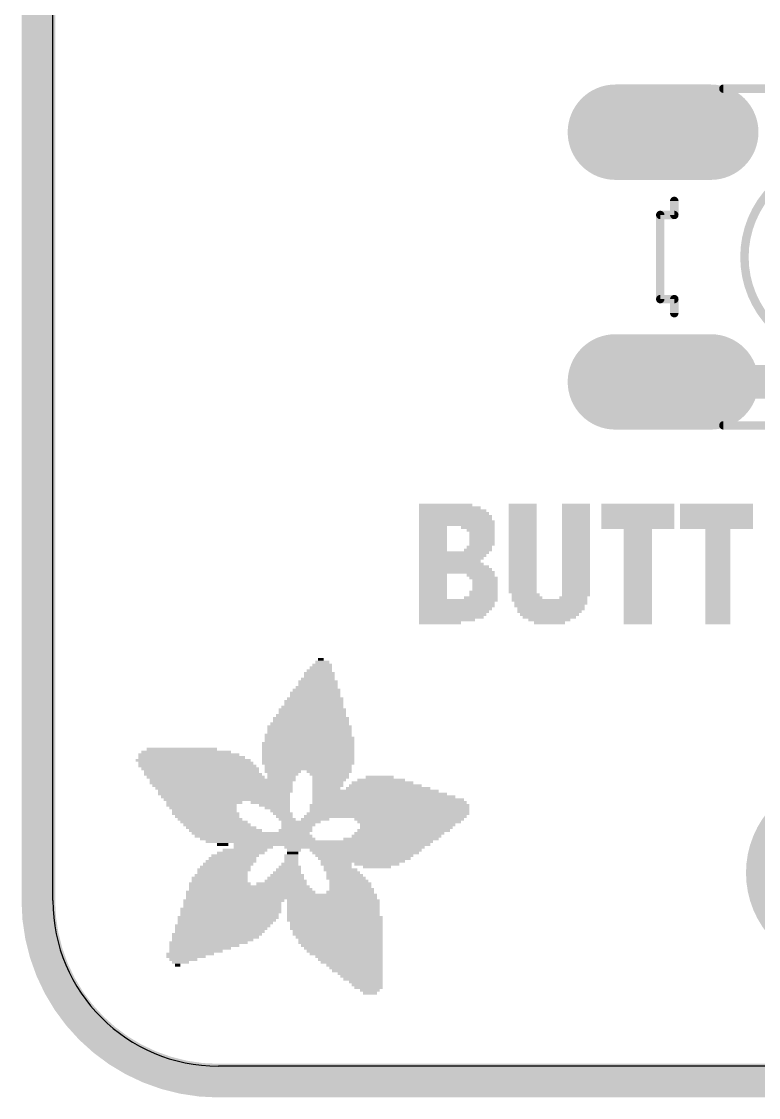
# Model space of a CAD drawing. Extents: x -0.6 to 29.2, y -0.6 to 45.6.
# Drawn here: x -0.57 to 12.78, y -0.57 to 18.91 of the extents above; entities that cross this region are included whole.
import ezdxf

# ---------------------------------------------------------------- set-up
doc = ezdxf.new("R2010")
doc.units = 0
for name, color, linetype in [('1', 12, 'CONTINUOUS'), ('17', 110, 'CONTINUOUS'), ('20', 53, 'CONTINUOUS'), ('21', 253, 'CONTINUOUS'), ('30', 253, 'CONTINUOUS')]:
    doc.layers.add(name, color=color, linetype=linetype)

# ---------------------------------------------------------------- blocks, each defined once
blk = doc.blocks.new('RECT')
blk.add_solid([(-0.5, -0.5), (0.5, -0.5), (-0.5, 0.5), (0.5, 0.5)])
blk = doc.blocks.new('LONGP100')
at = {"const_width": 1}
blk.add_lwpolyline([(-0.5, 0), (0.5, 0)], dxfattribs=at)
at = {"const_width": 0.5}
for points in [[(-0.5, 0.25, 1), (-0.5, -0.25)], [(0.5, -0.25, 1), (0.5, 0.25)]]:
    blk.add_lwpolyline(points, format="xyb", dxfattribs=at)

msp = doc.modelspace()

# ---------------------------------------------------------------- linework, layer by layer
at = {"layer": '1', "const_width": 0.6096}
for points in [[(-0.262, 3), (-0.262, 42)], [(11.0488, 12.3894), (17.5512, 12.3894)], [(25.5, -0.262), (3, -0.262)]]:
    msp.add_lwpolyline(points, dxfattribs=at)
at = {"layer": '1'}
for points, const_width in [([(11.0488, 12.5418, 1), (11.0488, 12.237)], 0.3048), ([(-0.262, 3, 0.4142), (3, -0.262)], 0.6096), ([(-0.1096, 3, 1), (-0.4144, 3)], 0.3048), ([(-0.4144, 3, 1), (-0.1096, 3)], 0.3048), ([(3, -0.1096, 1), (3, -0.4144)], 0.3048), ([(3, -0.4144, 1), (3, -0.1096)], 0.3048)]:
    msp.add_lwpolyline(points, format="xyb", dxfattribs=dict(at, const_width=const_width))
at = {"layer": '17', "const_width": 0.5}
msp.add_lwpolyline([(14.3, 2, 1), (14.3, 5, 1), (14.3, 2)], format="xyb", dxfattribs=at)
at = {"layer": '20'}
for p, q in [((0, 3), (0, 42)), ((25.6, 0), (3, 0))]:
    msp.add_line(p, q, dxfattribs=at)
msp.add_arc((3, 3), 3, 180, 270, dxfattribs=at)
at = {"layer": '21', "const_width": 0.1524}
for points in [[(13.157, 17.698), (12.141, 17.698)], [(11.252, 15.412), (11.252, 15.666)], [(10.998, 15.412), (11.252, 15.412)], [(10.998, 15.412), (10.998, 13.888)], [(11.252, 13.888), (10.998, 13.888)], [(11.252, 13.888), (11.252, 13.634)], [(12.141, 11.602), (13.03, 11.602)]]:
    msp.add_lwpolyline(points, dxfattribs=at)
at = {"layer": '21'}
for points, const_width in [([(12.141, 17.7361, 1), (12.141, 17.6599)], 0.0762), ([(14.3, 12.872, 1), (14.3, 16.428, 1), (14.3, 12.872)], 0.1524), ([(11.2901, 15.666, 1), (11.2139, 15.666)], 0.0762), ([(10.998, 15.4501, 1), (10.998, 15.3739)], 0.0762), ([(11.0361, 15.412, 1), (10.9599, 15.412)], 0.0762), ([(11.2139, 15.412, 1), (11.2901, 15.412)], 0.0762), ([(11.252, 15.3739, 1), (11.252, 15.4501)], 0.0762), ([(10.998, 13.9261, 1), (10.998, 13.8499)], 0.0762), ([(10.9599, 13.888, 1), (11.0361, 13.888)], 0.0762), ([(11.2901, 13.888, 1), (11.2139, 13.888)], 0.0762), ([(11.252, 13.8499, 1), (11.252, 13.9261)], 0.0762), ([(11.2139, 13.634, 1), (11.2901, 13.634)], 0.0762), ([(12.141, 11.6401, 1), (12.141, 11.5639)], 0.0762)]:
    msp.add_lwpolyline(points, format="xyb", dxfattribs=dict(at, const_width=const_width))
at = {"layer": '30', "const_width": 0.5}
msp.add_lwpolyline([(14.3, 2, 1), (14.3, 5, 1), (14.3, 2)], format="xyb", dxfattribs=at)

# ---------------------------------------------------------------- block references
at = {"layer": '17', "xscale": 1.6256, "yscale": 1.6256, "rotation": 180}
for p in [(11.0488, 16.9106), (11.0488, 16.9106), (11.0488, 12.3894), (11.0488, 12.3894)]:
    msp.add_blockref('LONGP100', p, dxfattribs=at)
at = {"layer": '21', "yscale": 0.0508}
for p, xscale in [((7.112, 10.16), 0.9652), ((7.1882, 10.1092), 1.1176), ((8.509, 10.16), 0.508), ((8.509, 10.1092), 0.508), ((9.4742, 10.16), 0.508), ((9.4742, 10.1092), 0.508), ((10.5918, 10.16), 1.3208), ((10.5918, 10.1092), 1.3208), ((12.0142, 10.16), 1.3208), ((12.0142, 10.1092), 1.3208), ((7.239, 10.0584), 1.2192), ((7.2644, 10.0076), 1.27), ((7.2898, 9.9568), 1.3208), ((8.509, 10.0584), 0.508), ((8.509, 10.0076), 0.508), ((8.509, 9.9568), 0.508), ((9.4742, 10.0584), 0.508), ((9.4742, 10.0076), 0.508), ((9.4742, 9.9568), 0.508), ((10.5918, 10.0584), 1.3208), ((10.5918, 10.0076), 1.3208), ((10.5918, 9.9568), 1.3208), ((12.0142, 10.0584), 1.3208), ((12.0142, 10.0076), 1.3208), ((12.0142, 9.9568), 1.3208), ((7.2898, 9.906), 1.3208), ((7.3152, 9.8552), 1.3716), ((7.3152, 9.8044), 1.3716), ((6.8834, 9.7536), 0.508), ((7.6962, 9.7536), 0.6096), ((8.509, 9.906), 0.508), ((8.509, 9.8552), 0.508), ((8.509, 9.8044), 0.508), ((8.509, 9.7536), 0.508), ((9.4742, 9.906), 0.508), ((9.4742, 9.8552), 0.508), ((9.4742, 9.8044), 0.508), ((9.4742, 9.7536), 0.508), ((10.5918, 9.906), 1.3208), ((10.5918, 9.8552), 1.3208), ((10.5918, 9.8044), 1.3208), ((10.5918, 9.7536), 1.3208), ((12.0142, 9.906), 1.3208), ((12.0142, 9.8552), 1.3208), ((12.0142, 9.8044), 1.3208), ((12.0142, 9.7536), 1.3208), ((6.8834, 9.7028), 0.508), ((6.8834, 9.652), 0.508), ((6.8834, 9.6012), 0.508), ((6.8834, 9.5504), 0.508), ((7.747, 9.7028), 0.508), ((7.7724, 9.652), 0.4572), ((7.7724, 9.6012), 0.4572), ((7.7724, 9.5504), 0.4572), ((8.509, 9.7028), 0.508), ((8.509, 9.652), 0.508), ((8.509, 9.6012), 0.508), ((8.509, 9.5504), 0.508), ((9.4742, 9.7028), 0.508), ((9.4742, 9.652), 0.508), ((9.4742, 9.6012), 0.508), ((9.4742, 9.5504), 0.508), ((10.5918, 9.7028), 0.508), ((10.5918, 9.652), 0.508), ((10.5918, 9.6012), 0.508), ((10.5918, 9.5504), 0.508), ((12.0396, 9.7028), 0.4572), ((12.0396, 9.652), 0.4572), ((12.0396, 9.6012), 0.4572), ((12.0396, 9.5504), 0.4572), ((6.8834, 9.4996), 0.508), ((6.8834, 9.4488), 0.508), ((6.8834, 9.398), 0.508), ((6.8834, 9.3472), 0.508), ((7.6962, 9.3472), 0.508), ((7.7216, 9.398), 0.4572), ((7.7724, 9.4996), 0.4572), ((7.7724, 9.4488), 0.4572), ((8.509, 9.4996), 0.508), ((8.509, 9.4488), 0.508), ((8.509, 9.398), 0.508), ((8.509, 9.3472), 0.508), ((9.4742, 9.4996), 0.508), ((9.4742, 9.4488), 0.508), ((9.4742, 9.398), 0.508), ((9.4742, 9.3472), 0.508), ((10.5918, 9.4996), 0.508), ((10.5918, 9.4488), 0.508), ((10.5918, 9.398), 0.508), ((10.5918, 9.3472), 0.508), ((12.0396, 9.4996), 0.4572), ((12.0396, 9.4488), 0.4572), ((12.0396, 9.398), 0.4572), ((12.0396, 9.3472), 0.4572), ((7.2644, 9.2964), 1.27), ((7.239, 9.2456), 1.2192), ((7.2136, 9.1948), 1.1684), ((7.1882, 9.144), 1.1176), ((8.509, 9.2964), 0.508), ((8.509, 9.2456), 0.508), ((8.509, 9.1948), 0.508), ((8.509, 9.144), 0.508), ((9.4742, 9.2964), 0.508), ((9.4742, 9.2456), 0.508), ((9.4742, 9.1948), 0.508), ((9.4742, 9.144), 0.508), ((10.5918, 9.2964), 0.508), ((10.5918, 9.2456), 0.508), ((10.5918, 9.1948), 0.508), ((10.5918, 9.144), 0.508), ((12.0396, 9.2964), 0.4572), ((12.0396, 9.2456), 0.4572), ((12.0396, 9.1948), 0.4572), ((12.0396, 9.144), 0.4572), ((7.2136, 9.0932), 1.1684), ((7.2644, 9.0424), 1.27), ((7.2898, 8.9916), 1.3208), ((7.3152, 8.9408), 1.3716), ((8.509, 9.0932), 0.508), ((8.509, 9.0424), 0.508), ((8.509, 8.9916), 0.508), ((8.509, 8.9408), 0.508), ((9.4742, 9.0932), 0.508), ((9.4742, 9.0424), 0.508), ((9.4742, 8.9916), 0.508), ((9.4742, 8.9408), 0.508), ((10.5918, 9.0932), 0.508), ((10.5918, 9.0424), 0.508), ((10.5918, 8.9916), 0.508), ((10.5918, 8.9408), 0.508), ((12.0396, 9.0932), 0.4572), ((12.0396, 9.0424), 0.4572), ((12.0396, 8.9916), 0.4572), ((12.0396, 8.9408), 0.4572), ((6.8834, 8.89), 0.508), ((6.8834, 8.8392), 0.508), ((6.8834, 8.7884), 0.508), ((7.747, 8.89), 0.508), ((7.7978, 8.8392), 0.508), ((7.8232, 8.7884), 0.4572), ((8.509, 8.89), 0.508), ((8.509, 8.8392), 0.508), ((8.509, 8.7884), 0.508), ((9.4742, 8.89), 0.508), ((9.4742, 8.8392), 0.508), ((9.4742, 8.7884), 0.508), ((10.5918, 8.89), 0.508), ((10.5918, 8.8392), 0.508), ((10.5918, 8.7884), 0.508), ((12.0396, 8.89), 0.4572), ((12.0396, 8.8392), 0.4572), ((12.0396, 8.7884), 0.4572), ((6.8834, 8.7376), 0.508), ((6.8834, 8.6868), 0.508), ((6.8834, 8.636), 0.508), ((6.8834, 8.5852), 0.508), ((7.7978, 8.5852), 0.508), ((7.8232, 8.7376), 0.4572), ((7.8232, 8.6868), 0.4572), ((7.8232, 8.636), 0.4572), ((8.509, 8.7376), 0.508), ((8.509, 8.6868), 0.508), ((8.509, 8.636), 0.508), ((8.509, 8.5852), 0.508), ((9.4742, 8.7376), 0.508), ((9.4742, 8.6868), 0.508), ((9.4742, 8.636), 0.508), ((9.4742, 8.5852), 0.508), ((10.5918, 8.7376), 0.508), ((10.5918, 8.6868), 0.508), ((10.5918, 8.636), 0.508), ((10.5918, 8.5852), 0.508), ((12.0396, 8.7376), 0.4572), ((12.0396, 8.6868), 0.4572), ((12.0396, 8.636), 0.4572), ((12.0396, 8.5852), 0.4572), ((6.8834, 8.5344), 0.508), ((6.8834, 8.4836), 0.508), ((7.3406, 8.4328), 1.4224), ((7.3152, 8.382), 1.3716), ((7.747, 8.4836), 0.6096), ((7.7978, 8.5344), 0.508), ((8.5598, 8.5344), 0.508), ((8.5852, 8.4836), 0.5588), ((8.9916, 8.4328), 1.3716), ((9.017, 8.382), 1.3208), ((9.4234, 8.4836), 0.508), ((9.4742, 8.5344), 0.508), ((10.5918, 8.5344), 0.508), ((10.5918, 8.4836), 0.508), ((10.5918, 8.4328), 0.508), ((10.5918, 8.382), 0.508), ((12.0396, 8.5344), 0.4572), ((12.0396, 8.4836), 0.4572), ((12.0396, 8.4328), 0.4572), ((12.0396, 8.382), 0.4572), ((7.3152, 8.3312), 1.3716), ((7.2898, 8.2804), 1.3208), ((7.2644, 8.2296), 1.27), ((7.239, 8.1788), 1.2192), ((8.9916, 8.3312), 1.27), ((9.017, 8.2804), 1.2192), ((8.9916, 8.2296), 1.1684), ((8.9916, 8.1788), 1.0668), ((10.5918, 8.3312), 0.508), ((10.5918, 8.2804), 0.508), ((10.5918, 8.2296), 0.508), ((10.5918, 8.1788), 0.508), ((12.0396, 8.3312), 0.4572), ((12.0396, 8.2804), 0.4572), ((12.0396, 8.2296), 0.4572), ((12.0396, 8.1788), 0.4572), ((7.2136, 8.128), 1.1684), ((7.1374, 8.0772), 1.016), ((7.0104, 8.0264), 0.762), ((8.9916, 8.128), 0.9652), ((8.9916, 8.0772), 0.762), ((8.9916, 8.0264), 0.5588), ((10.5918, 8.128), 0.508), ((10.5918, 8.0772), 0.508), ((10.5918, 8.0264), 0.508), ((12.0396, 8.128), 0.4572), ((12.0396, 8.0772), 0.4572), ((12.0396, 8.0264), 0.4572), ((4.8514, 7.2136), 0.4064), ((4.8768, 7.2644), 0.3556), ((4.8768, 7.3152), 0.254), ((4.8514, 7.366), 0.1016), ((4.8006, 7.0104), 0.6096), ((4.826, 7.112), 0.5588), ((4.826, 7.0612), 0.5588), ((4.826, 7.1628), 0.4572), ((4.7752, 6.8072), 0.8636), ((4.7752, 6.858), 0.762), ((4.8006, 6.9596), 0.7112), ((4.8006, 6.9088), 0.7112), ((4.7244, 6.604), 1.0668), ((4.7498, 6.6548), 1.016), ((4.7498, 6.7564), 0.9144), ((4.7498, 6.7056), 0.9144), ((4.699, 6.4516), 1.2192), ((4.699, 6.5024), 1.1176), ((4.7244, 6.5532), 1.0668), ((4.6736, 6.2992), 1.3716), ((4.6736, 6.2484), 1.3716), ((4.6736, 6.35), 1.27), ((4.699, 6.4008), 1.2192), ((4.6482, 6.1468), 1.524), ((4.6482, 6.096), 1.524), ((4.6482, 6.0452), 1.524), ((4.6482, 6.1976), 1.4224), ((4.6228, 5.842), 1.6764), ((4.6228, 5.9944), 1.5748), ((4.6482, 5.9436), 1.6256), ((4.6482, 5.8928), 1.6256), ((2.4638, 5.6388), 1.8288), ((2.413, 5.6896), 1.6256), ((2.3368, 5.7404), 1.27), ((4.6228, 5.7912), 1.6764), ((4.6228, 5.7404), 1.6764), ((4.6228, 5.6896), 1.6764), ((4.6228, 5.6388), 1.6764), ((2.54, 5.5372), 2.0828), ((2.5146, 5.588), 1.9304), ((2.5908, 5.4864), 2.0828), ((2.6162, 5.4356), 2.1336), ((4.6228, 5.588), 1.6764), ((4.6228, 5.5372), 1.6764), ((4.6228, 5.4864), 1.6764), ((4.6228, 5.4356), 1.5748), ((2.667, 5.3848), 2.1336), ((2.6924, 5.334), 2.0828), ((2.7178, 5.2832), 2.1336), ((4.6228, 5.3848), 1.5748), ((4.1656, 5.334), 0.6604), ((4.1656, 5.2832), 0.5588), ((5.0038, 5.334), 0.8128), ((5.0038, 5.2832), 0.7112), ((2.7686, 5.2324), 2.1336), ((3.0734, 5.1816), 2.6416), ((3.048, 5.1308), 2.5908), ((3.0734, 5.08), 2.54), ((4.1402, 5.2324), 0.508), ((5.0292, 5.2324), 0.6604), ((5.0038, 5.1816), 0.6096), ((4.9784, 5.1308), 0.5588), ((4.9784, 5.08), 0.5588), ((6.0198, 5.08), 1.3208), ((5.969, 5.1308), 1.1176), ((5.9436, 5.1816), 0.8636), ((5.9182, 5.2324), 0.508), ((3.0988, 5.0292), 2.4892), ((3.1242, 4.9784), 2.4384), ((3.0988, 4.9276), 2.3876), ((3.1242, 4.8768), 2.3368), ((4.953, 5.0292), 0.508), ((5.842, 4.9784), 2.286), ((5.9182, 4.9276), 2.4384), ((5.9944, 4.8768), 2.5908), ((6.0706, 5.0292), 1.524), ((3.1496, 4.826), 2.286), ((2.7432, 4.7752), 1.3716), ((2.6924, 4.7244), 1.27), ((2.7178, 4.6736), 1.2192), ((3.937, 4.7752), 0.7112), ((4.0132, 4.7244), 0.5588), ((4.064, 4.6736), 0.4572), ((6.096, 4.7244), 2.8956), ((6.096, 4.6736), 2.8956), ((6.0706, 4.826), 2.7432), ((6.096, 4.7752), 2.794), ((2.7432, 4.6228), 1.1684), ((2.7686, 4.572), 1.2192), ((2.794, 4.5212), 1.1684), ((2.8448, 4.4704), 1.1684), ((4.1148, 4.6228), 0.3556), ((4.1656, 4.572), 0.3556), ((4.191, 4.5212), 0.3048), ((4.2418, 4.4704), 0.3048), ((4.7498, 4.4704), 0.508), ((6.0198, 4.5212), 2.9464), ((6.0706, 4.572), 2.9464), ((6.096, 4.6228), 2.8956), ((6.4516, 4.4704), 1.9812), ((2.921, 4.4196), 1.2192), ((2.9718, 4.3688), 1.2192), ((3.048, 4.318), 1.27), ((3.1242, 4.2672), 1.3208), ((4.3942, 4.2672), 0.6096), ((4.4958, 4.4196), 0.7112), ((4.445, 4.3688), 0.6096), ((4.4196, 4.318), 0.5588), ((6.4516, 4.4196), 1.8796), ((6.35, 4.2672), 1.6764), ((6.4262, 4.3688), 1.7272), ((6.4008, 4.318), 1.6764), ((3.5814, 4.2164), 2.1336), ((3.6322, 4.1656), 2.1336), ((3.7084, 4.1148), 2.0828), ((6.1214, 4.1148), 1.7272), ((6.223, 4.1656), 1.6256), ((6.2738, 4.2164), 1.6256), ((4.826, 4.064), 4.1148), ((3.0734, 4.0132), 0.2032), ((3.4798, 3.9116), 0.8128), ((5.0546, 4.0132), 3.556), ((3.6322, 3.9624), 0.7112), ((5.461, 3.9624), 2.54), ((4.3688, 3.9116), 0.254), ((5.6642, 3.9116), 2.032), ((3.2258, 3.7084), 0.9144), ((3.2512, 3.7592), 0.8636), ((3.302, 3.81), 0.8636), ((3.4036, 3.8608), 0.8636), ((4.318, 3.81), 0.254), ((4.318, 3.7592), 0.254), ((4.318, 3.7084), 0.254), ((4.3434, 3.8608), 0.2032), ((5.6642, 3.8608), 1.9304), ((5.6388, 3.81), 1.778), ((5.6388, 3.7592), 1.6764), ((5.6134, 3.7084), 1.524), ((3.0988, 3.556), 0.9652), ((3.0734, 3.5052), 0.9144), ((3.1242, 3.6068), 0.9144), ((3.175, 3.6576), 0.9144), ((4.2418, 3.5052), 0.508), ((4.2672, 3.556), 0.4572), ((4.2926, 3.6068), 0.4064), ((4.2926, 3.6576), 0.3048), ((5.1308, 3.6576), 0.5588), ((5.1562, 3.6068), 0.508), ((5.207, 3.556), 0.6096), ((5.2578, 3.5052), 0.6096), ((5.8674, 3.6576), 0.8128), ((5.8674, 3.6068), 0.508), ((3.0226, 3.302), 1.1176), ((3.0226, 3.4036), 1.016), ((3.0226, 3.3528), 1.016), ((3.048, 3.4544), 0.9652), ((4.1402, 3.302), 0.9144), ((4.2164, 3.3528), 0.762), ((4.2164, 3.4036), 0.6604), ((4.2418, 3.4544), 0.6096), ((5.2832, 3.4544), 0.6604), ((5.3086, 3.4036), 0.7112), ((5.3594, 3.3528), 0.7112), ((5.3848, 3.302), 0.762), ((3.5814, 3.1496), 2.3368), ((4.1402, 3.0988), 3.4544), ((3.556, 3.2512), 2.1844), ((3.5814, 3.2004), 2.2352), ((5.3848, 3.1496), 0.8636), ((5.3848, 3.2512), 0.762), ((5.4102, 3.2004), 0.8128), ((3.2766, 2.9972), 1.8288), ((3.2512, 2.9464), 1.778), ((4.1402, 3.048), 3.4544), ((5.08, 2.9972), 1.6764), ((5.08, 2.9464), 1.6764), ((3.2258, 2.8448), 1.8288), ((3.2258, 2.794), 1.8288), ((3.2004, 2.7432), 1.778), ((3.2512, 2.8956), 1.778), ((5.08, 2.8956), 1.6764), ((5.08, 2.8448), 1.6764), ((5.08, 2.794), 1.6764), ((5.08, 2.7432), 1.6764), ((3.0734, 2.54), 1.7272), ((3.175, 2.6924), 1.8288), ((3.1496, 2.6416), 1.778), ((3.1242, 2.5908), 1.7272), ((5.1054, 2.6924), 1.7272), ((5.1054, 2.6416), 1.7272), ((5.1308, 2.5908), 1.6764), ((5.1308, 2.54), 1.6764), ((2.9718, 2.3876), 1.6256), ((2.9464, 2.3368), 1.5748), ((3.048, 2.4892), 1.6764), ((3.0226, 2.4384), 1.6256), ((5.1308, 2.4892), 1.6764), ((5.1562, 2.4384), 1.6256), ((5.1562, 2.3876), 1.6256), ((5.1816, 2.3368), 1.5748), ((2.8194, 2.2352), 1.4224), ((2.7432, 2.1844), 1.27), ((2.667, 2.1336), 1.1176), ((2.8956, 2.286), 1.4732), ((5.207, 2.286), 1.524), ((5.207, 2.2352), 1.524), ((5.2324, 2.1844), 1.4732), ((5.2578, 2.1336), 1.4224), ((2.4892, 2.032), 0.8636), ((2.413, 1.9812), 0.7112), ((2.5908, 2.0828), 0.9652), ((2.3622, 1.9304), 0.508), ((5.2832, 2.0828), 1.3716), ((5.3086, 2.032), 1.3208), ((5.3594, 1.9812), 1.2192), ((5.3848, 1.9304), 1.1684), ((2.3114, 1.8796), 0.3048), ((2.2606, 1.8288), 0.1016), ((5.4102, 1.8796), 1.1176), ((5.461, 1.8288), 1.016), ((5.4864, 1.778), 0.9652), ((5.5118, 1.7272), 0.9144), ((5.5626, 1.6764), 0.8128), ((5.588, 1.6256), 0.762), ((5.6134, 1.5748), 0.7112), ((5.6642, 1.524), 0.6096), ((5.6896, 1.4732), 0.5588), ((5.715, 1.4224), 0.508), ((5.7404, 1.3716), 0.3556), ((5.7404, 1.3208), 0.254)]:
    msp.add_blockref('RECT', p, dxfattribs=dict(at, xscale=xscale))
at = {"layer": '30', "xscale": 1.7272, "yscale": 1.7272, "rotation": 180}
for p in [(11.0488, 16.9106), (11.0488, 12.3894)]:
    msp.add_blockref('LONGP100', p, dxfattribs=at)

doc.saveas('drawing.dxf')
